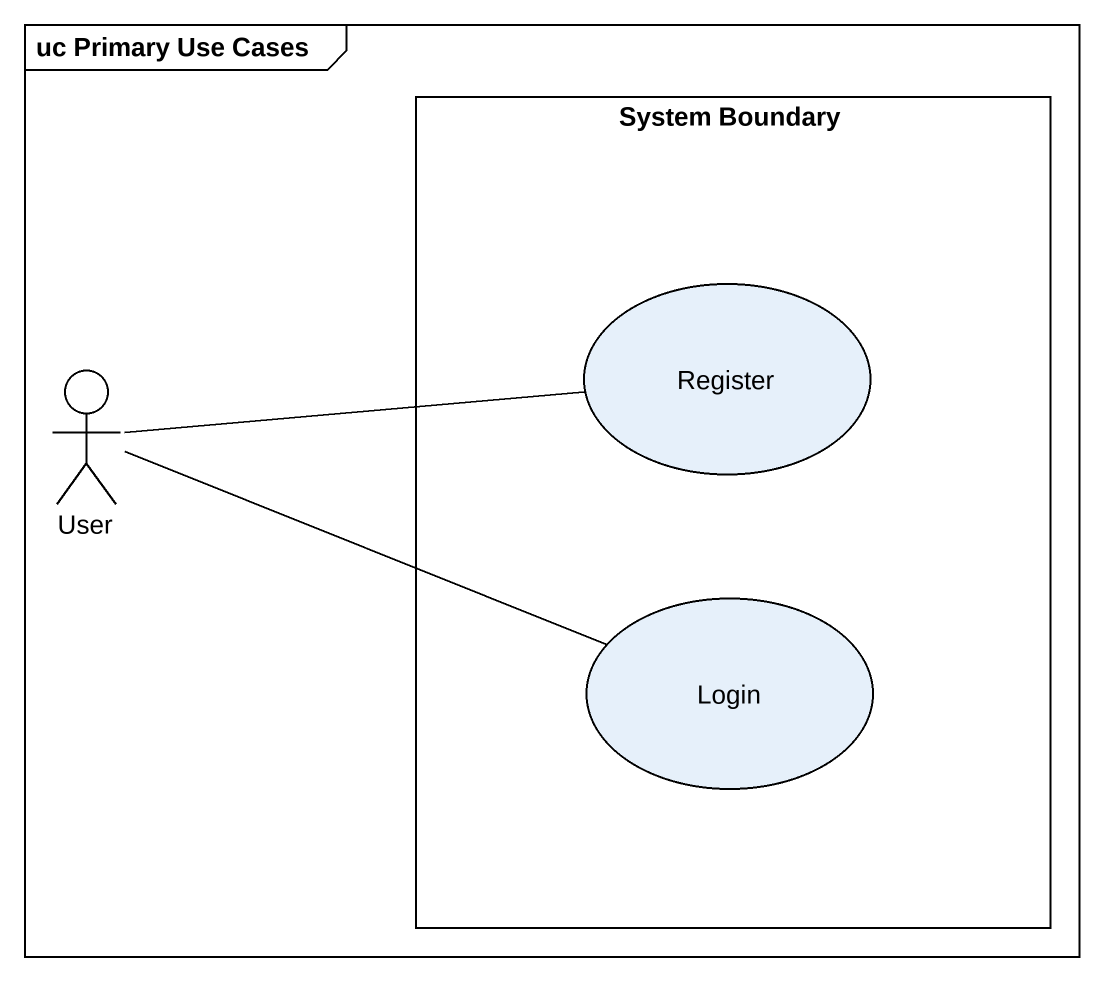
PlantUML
@startuml
mainframe uc Primary Use Cases
rectangle "System Boundary" as System_Boundary {
  usecase Register
  usecase Login
}
actor User
User -right- Register
User -right- Login
@enduml
